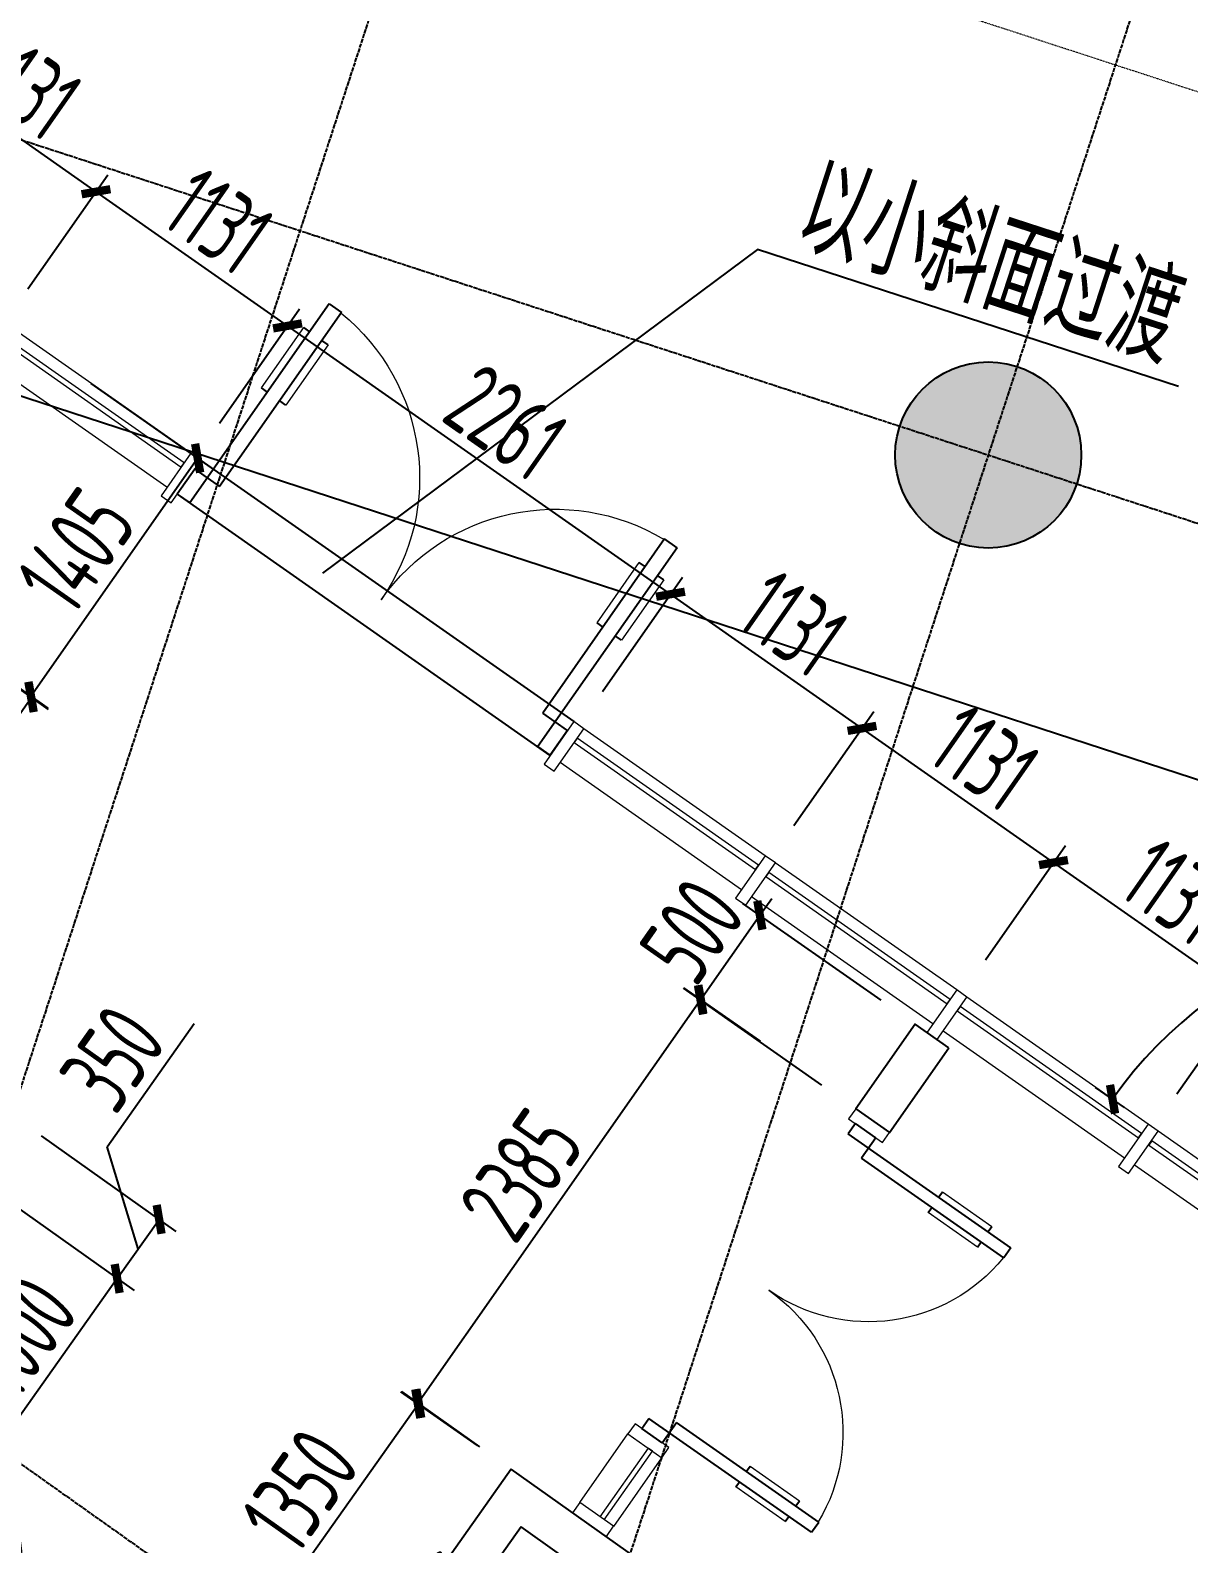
# Model space of a CAD drawing. Header units: millimetres. Extents: x 11639278 to 23698211, y -13072636 to -5537337.
# Drawn here: x 11863174 to 11868775, y -6329234 to -6321917 of the extents above; entities that cross this region are included whole.
import ezdxf
from ezdxf.enums import TextEntityAlignment as Align

# ---------------------------------------------------------------- set-up
doc = ezdxf.new("R2010")
doc.units = ezdxf.units.MM
doc.header["$LTSCALE"] = 10
for name, pattern in [('A2-RG-AXIS$0$CENTER', [2, 1.25, -0.25, 0.25, -0.25]), ('A2-RG-AXIS$0$DOTE', [2.42, 2, -0.2, 0.02, -0.2]), ('A2-RI-F1$0$Overhead 1_16_', [2.579687, 1.5875, -0.992188])]:
    doc.linetypes.add(name, pattern=pattern)
for name, color, linetype in [('A2-RB-F1$0$$34$A-DIMS-100', 1, 'Continuous'), ('A2-RB-F1$0$A-DIMS-100', 1, 'Continuous'), ('A2-RG-AXIS$0$A-GRID', 1, 'A2-RG-AXIS$0$CENTER'), ('A2-RI-F1$0$A-COLS-PLAN-C', 7, 'Continuous'), ('A2-RI-F1$0$A-DOOR', 32, 'Continuous'), ('A2-RI-F1$0$A-GLAZ', 140, 'Continuous'), ('A2-RI-F1$0$A-ROOF-EDGE', 2, 'Continuous'), ('A2-RI-F1$0$A-SYMB', 4, 'Continuous'), ('A2-RI-F1$0$A-SYMB-AREA', 4, 'Continuous'), ('A2-RI-F1$0$A-SYMB-NAME', 4, 'Continuous'), ('A2-RI-F1$0$A-WALL', 7, 'Continuous'), ('A2-RI-F1$0$WINDOW_TEXT', 7, 'Continuous'), ('A2-RS-F1$0$A-HATH-GRAY', 8, 'Continuous'), ('A2-RS-F1$0$A-WALL-CONC', 6, 'Continuous')]:
    doc.layers.add(name, color=color, linetype=linetype)
doc.layers.add('A2-RI-F1$0$A-FLOR-OVHD', color=8, linetype='A2-RI-F1$0$Overhead 1_16_', lineweight=5)
doc.layers.add('A2-RI-F1$0$A-GLAZ-CWMG', color=3, linetype='Continuous', lineweight=5)
doc.styles.add('A2-RB-F1$0$$0$XD2008', font='hzs.shx', dxfattribs={"width": 0.7, "bigfont": 'hztxt.shx'})
doc.styles.add('A2-RB-F1$0$XD2008', font='hzs.shx', dxfattribs={"width": 0.7, "bigfont": 'hztxt.shx'})
doc.styles.add('A2-RI-F1$0$ECADI', font='hzs.shx', dxfattribs={"width": 0.7, "bigfont": 'hztxt.shx'})
doc.styles.add('A2-RI-F1$0$SIMPLEX', font='simplex.shx', dxfattribs={"width": 0.7})
doc.dimstyles.new('A2-RB-F1$0$$0$XD100$0', dxfattribs={"dimscale": 100, "dimtxt": 3.5, "dimasz": 1, "dimexe": 1, "dimexo": 2, "dimgap": 0.5, "dimtad": 1, "dimdec": 0, "dimdsep": 46, "dimtxsty": 'A2-RB-F1$0$$0$XD2008', "dimblk1": 'A2-RB-F1$0$$20$_ArchTick', "dimblk2": 'A2-RB-F1$0$$20$_ArchTick', "dimsah": 1, "dimcen": 2.5, "dimclrt": 4, "dimaunit": 1, "dimadec": 0, "dimazin": 0, "dimtfac": 1, "dimtdec": 0, "dimtix": 1, "dimtmove": 2, "dimatfit": 3, "dimfxl": 0, "dimtolj": 1, "dimtzin": 0, "dimarcsym": 0})
doc.dimstyles.new('A2-RB-F1$0$XD100$0', dxfattribs={"dimscale": 100, "dimtxt": 3.5, "dimasz": 1, "dimexe": 1, "dimexo": 2, "dimgap": 0.5, "dimtad": 1, "dimdec": 0, "dimdsep": 46, "dimtxsty": 'A2-RB-F1$0$XD2008', "dimblk1": 'A2-RB-F1$0$_ArchTick', "dimblk2": 'A2-RB-F1$0$_ArchTick', "dimsah": 1, "dimcen": 2.5, "dimclrt": 4, "dimaunit": 1, "dimadec": 0, "dimazin": 0, "dimtfac": 1, "dimtdec": 0, "dimtix": 1, "dimtmove": 1, "dimatfit": 3, "dimfxl": 0, "dimtolj": 1, "dimtzin": 0, "dimarcsym": 0})

# ---------------------------------------------------------------- blocks, each defined once
blk = doc.blocks.new('A2-RS-F1')
at = {"layer": 'A2-RS-F1$0$A-HATH-GRAY', "ltscale": 3}
h = blk.add_hatch(color=256, dxfattribs=at)
h.paths.add_polyline_path([(11844906.6, -6323395.9), (11843860.7, -6323055), (11843581.8, -6323910.6), (11844627.7, -6324251.5)], flags=17)
h.paths.add_polyline_path([(11860882.6, -6343275.4), (11862023.5, -6343647.3), (11861713.6, -6344598), (11860572.7, -6344226.1)])
h.paths.add_polyline_path([(11865221.2, -6329964.4), (11866362.1, -6330336.3), (11866052.2, -6331287.1), (11864911.3, -6330915.2)])
h.paths.add_polyline_path([(11863051.9, -6336620), (11864192.8, -6336991.9), (11863882.9, -6337942.6), (11862742, -6337570.7)])
edge = h.paths.add_edge_path()
edge.add_arc((11859128.8, -6350592.2), 550, 0, 360)
edge = h.paths.add_edge_path()
edge.add_arc((11856959.4, -6357247.7), 450, 0, 360)
edge = h.paths.add_edge_path()
edge.add_arc((11853166.7, -6357589.2), 450, 0, 360)
edge = h.paths.add_edge_path()
edge.add_arc((11867805.9, -6323970.6), 450, 0, 360)
h.paths.add_polyline_path([(11846030, -6316399.5), (11847075.8, -6316740.4), (11846796.9, -6317596.1), (11845751.1, -6317255.2)])
h.paths.add_polyline_path([(11843860.7, -6323054.9), (11844906.6, -6323395.8), (11844627.7, -6324251.5), (11843581.8, -6323910.6)])
h.paths.add_polyline_path([(11855493.2, -6327056.8), (11855968.6, -6327211.7), (11855813.7, -6327687.1), (11855338.3, -6327532.2)])
h.paths.add_polyline_path([(11855338.2, -6327532.2), (11855813.6, -6327687.2), (11855968.6, -6327211.8), (11855493.2, -6327056.8)])
h.paths.add_polyline_path([(11848985.4, -6347023), (11849460.8, -6347177.9), (11849305.8, -6347653.3), (11848830.5, -6347498.4)])
h.paths.add_polyline_path([(11848830.4, -6347498.4), (11849305.8, -6347653.4), (11849460.7, -6347178), (11848985.4, -6347023)])
h.paths.add_polyline_path([(11841691.5, -6329710.3), (11842737.3, -6330051.2), (11842458.4, -6330906.9), (11841412.5, -6330566)])
edge = h.paths.add_edge_path()
edge.add_arc((11835567, -6350274.8), 550, 0, 360)
h.paths.add_polyline_path([(11837074, -6343876.8), (11838119.8, -6344217.7), (11838398.7, -6343362), (11837352.9, -6343021.1)])
h.paths.add_polyline_path([(11839243.3, -6337221.4), (11840289.1, -6337562.3), (11840568, -6336706.6), (11839522.2, -6336365.7)])
h.paths.add_polyline_path([(11843581.8, -6323910.7), (11844627.7, -6324251.6), (11844906.6, -6323395.9), (11843860.7, -6323055)])
edge = h.paths.add_edge_path()
edge.add_arc((11839855.8, -6353250.4), 450, 0, 360)
edge = h.paths.add_edge_path()
edge.add_arc((11857822.8, -6320716.7), 450, 0, 360)
edge = h.paths.add_edge_path()
edge.add_arc((11856666.2, -6324264.9), 500, 0, 360)
h.paths.add_polyline_path([(11855338.3, -6327532.3), (11855813.7, -6327687.2), (11855968.6, -6327211.8), (11855493.2, -6327056.9)])
h.paths.add_polyline_path([(11848830.3, -6347498.4), (11849305.7, -6347653.3), (11849460.6, -6347177.9), (11848985.2, -6347023)])
edge = h.paths.add_edge_path()
edge.add_arc((11848133.1, -6350444.1), 500, 0, 360)
edge = h.paths.add_edge_path()
edge.add_arc((11846511.2, -6355419.9), 450, 0, 360)
edge = h.paths.add_edge_path()
edge.add_arc((11865992.2, -6360191.7), 450, 0, 360)
edge = h.paths.add_edge_path()
edge.add_arc((11868161.4, -6353536.3), 450, 0, 360)
edge = h.paths.add_edge_path()
edge.add_arc((11870330.7, -6346880.9), 450, 0, 360)
edge = h.paths.add_edge_path()
edge.add_arc((11872500, -6340225.5), 450, 0, 360)
edge = h.paths.add_edge_path()
edge.add_arc((11874669.3, -6333570.1), 450, 0, 360)
edge = h.paths.add_edge_path()
edge.add_arc((11876838.5, -6326914.7), 450, 0, 360)
at = {"layer": 'A2-RS-F1$0$A-WALL-CONC'}
blk.add_circle((11867805.9, -6323970.6), 450, dxfattribs=at)
blk = doc.blocks.new('A2-RI-F1$0$$DorLib2D$00000011')
for p, q in [((-0.4667, 0.4709), (-0.4667, -0.0625)), ((-0.4667, 0.4709), (-0.4333, 0.4709)), ((-0.4333, 0.4709), (-0.4333, 0.0042)), ((0.4333, 0.4709), (0.4333, 0.0042)), ((0.4667, 0.4709), (0.4333, 0.4709)), ((0.4667, 0.4709), (0.4667, -0.0625)), ((-0.4833, 0.3962), (-0.4667, 0.3962)), ((-0.4167, 0.3962), (-0.4333, 0.3962)), ((0.4167, 0.3962), (0.4333, 0.3962)), ((0.4833, 0.3962), (0.4667, 0.3962)), ((-0.4833, 0.2346), (-0.4667, 0.2346)), ((-0.4167, 0.2346), (-0.4333, 0.2346)), ((0.4167, 0.2346), (0.4333, 0.2346)), ((0.4833, 0.2346), (0.4667, 0.2346)), ((-0.5, 0.0042), (-0.4333, 0.0042)), ((-0.5, 0.0042), (-0.5, -0.0625)), ((0.5, 0.0042), (0.4333, 0.0042)), ((0.5, 0.0042), (0.5, -0.0625)), ((-0.5, -0.0625), (-0.4667, -0.0625)), ((0.5, -0.0625), (0.4667, -0.0625))]:
    blk.add_line(p, q)
at = {"lineweight": 13}
for p, q in [((-0.4833, 0.3962), (-0.4833, 0.2346)), ((-0.4167, 0.3962), (-0.4167, 0.2346)), ((0.4167, 0.3962), (0.4167, 0.2346)), ((0.4833, 0.3962), (0.4833, 0.2346))]:
    blk.add_line(p, q, dxfattribs=at)
for centre, start, end in [((-0.4667, 0.0042), 0, 85.904), ((0.4667, 0.0042), 94.096, 180)]:
    blk.add_arc(centre, 0.4667, start, end, dxfattribs=at)
blk = doc.blocks.new('A2-RI-F1$0$door-doublewing')
at = {"layer": 'A2-RI-F1$0$A-DOOR', "color": 4, "xscale": -0.9999999999999998, "rotation": 180}
blk.add_blockref('A2-RI-F1$0$$DorLib2D$00000011', (0, -0.0291), dxfattribs=at)
at = {"layer": 'A2-RI-F1$0$WINDOW_TEXT', "style": 'A2-RI-F1$0$SIMPLEX', "flags": 9}
blk.add_attdef('A', text='', height=1, dxfattribs=at).set_placement((0, 1.5), align=Align.MIDDLE)
blk = doc.blocks.new('A2-RI-F1$0$System Panel - Glazed-5346925-Documents - Level 1')
at = {"layer": 'A2-RI-F1$0$A-GLAZ', "lineweight": 13}
for p, q in [((535.3, 44.5), (-535.3, 44.5)), ((-535.3, 44.5), (-535.3, 19)), ((-535.3, 19), (535.3, 19)), ((535.3, 19), (535.3, 44.5))]:
    blk.add_line(p, q, dxfattribs=at)
blk = doc.blocks.new('A2-RI-F1$0$Rectangular Mullion - 60mm x 200mm-V4-Documents - Level 1')
at = {"layer": 'A2-RI-F1$0$A-GLAZ-CWMG'}
for p, q in [((80374.2, -10088), (79350.2, -9775.6)), ((80315.8, -10279.3), (79291.9, -9966.9))]:
    blk.add_line(p, q, dxfattribs=at)
blk = doc.blocks.new('A2-RI-F1$0$System Panel - Glazed-4981706-Documents - Level 1')
at = {"layer": 'A2-RI-F1$0$A-GLAZ', "lineweight": 13}
for p, q in [((535.3, 44.4), (-535.3, 44.4)), ((-535.3, 44.4), (-535.3, 19)), ((-535.3, 19), (535.3, 19)), ((535.3, 19), (535.3, 44.4))]:
    blk.add_line(p, q, dxfattribs=at)
blk = doc.blocks.new('A2-RI-F1$0$System Panel - Glazed-4049409-Documents - Level 1')
at = {"layer": 'A2-RI-F1$0$A-GLAZ', "lineweight": 13}
for p, q in [((535.3, 44.5), (-535.3, 44.5)), ((-535.3, 44.5), (-535.3, 19)), ((-535.3, 19), (535.3, 19)), ((535.3, 19), (535.3, 44.5))]:
    blk.add_line(p, q, dxfattribs=at)
blk = doc.blocks.new('A2-RI-F1$0$System Panel - Glazed-5346920-Documents - Level 1')
at = {"layer": 'A2-RI-F1$0$A-GLAZ', "lineweight": 13}
for p, q in [((535.3, 44.4), (-535.3, 44.4)), ((-535.3, 44.4), (-535.3, 19)), ((-535.3, 19), (535.3, 19)), ((535.3, 19), (535.3, 44.4))]:
    blk.add_line(p, q, dxfattribs=at)
blk = doc.blocks.new('A2-RI-F1$0$Rectangular Mullion - 60mm x 200mm-3798364-Documents - Level 1')
at = {"layer": 'A2-RI-F1$0$A-GLAZ-CWMG', "lineweight": 20}
for p, q in [((-30, 150), (30, 150)), ((-30, -100), (-30, 150)), ((30, 150), (30, -100)), ((30, -100), (-30, -100))]:
    blk.add_line(p, q, dxfattribs=at)
blk = doc.blocks.new('A2-RI-F1$0$Rectangular Mullion - 60mm x 200mm-3798362-Documents - Level 1')
at = {"layer": 'A2-RI-F1$0$A-GLAZ-CWMG', "lineweight": 20}
for p, q in [((-30, 150), (30, 150)), ((-30, -100), (-30, 150)), ((30, 150), (30, -100)), ((30, -100), (-30, -100))]:
    blk.add_line(p, q, dxfattribs=at)
blk = doc.blocks.new('A2-RI-F1$0$Rectangular Mullion - 60mm x 200mm-3798363-Documents - Level 1')
at = {"layer": 'A2-RI-F1$0$A-GLAZ-CWMG', "lineweight": 20}
for p, q in [((-30, 150), (30, 150)), ((-30, -100), (-30, 150)), ((30, 150), (30, -100)), ((30, -100), (-30, -100))]:
    blk.add_line(p, q, dxfattribs=at)
blk = doc.blocks.new('A2-RI-F1$0$Rectangular Mullion - 60mm x 200mm-3798361-Documents - Level 1')
at = {"layer": 'A2-RI-F1$0$A-GLAZ-CWMG', "lineweight": 20}
for p, q in [((-30, 150), (30, 150)), ((-30, -100), (-30, 150)), ((30, 150), (30, -100)), ((30, -100), (-30, -100))]:
    blk.add_line(p, q, dxfattribs=at)
blk = doc.blocks.new('A2-RI-F1$0$Rectangular Mullion - 60mm x 200mm-5220755-Documents - Level 1')
at = {"layer": 'A2-RI-F1$0$A-GLAZ-CWMG', "lineweight": 20}
for p, q in [((-30, 100), (30, 100)), ((-30, -100), (-30, 100)), ((30, 100), (30, -100)), ((30, -100), (-30, -100))]:
    blk.add_line(p, q, dxfattribs=at)
blk = doc.blocks.new('A2-RI-F1$0$Rectangular Mullion - 60mm x 200mm-5239429-Documents - Level 1')
at = {"layer": 'A2-RI-F1$0$A-GLAZ-CWMG', "lineweight": 20}
for p, q in [((-60, 100), (0, 100)), ((-60, -100), (-60, 100)), ((0, 100), (0, -100)), ((0, -100), (-60, -100))]:
    blk.add_line(p, q, dxfattribs=at)
blk = doc.blocks.new('A2-RI-F1$0$5erhfh')
at = {"layer": 'A2-RI-F1$0$A-SYMB-AREA', "style": 'A2-RI-F1$0$ECADI', "width": 0.7}
blk.add_attdef('340M2', text='', height=2.5, dxfattribs=at).set_placement((0, 1.25), align=Align.MIDDLE_LEFT)
at = {"layer": 'A2-RI-F1$0$A-SYMB-NAME', "style": 'A2-RI-F1$0$ECADI', "width": 0.7}
blk.add_attdef('CHINESENAME', (-12.292, 3.087), '', height=4.5, dxfattribs=at)
blk = doc.blocks.new('A2-RI-F1')
at = {"layer": 'A2-RI-F1$0$A-COLS-PLAN-C'}
blk.add_lwpolyline([(11867616.2, -6326836.6), (11867452.4, -6326721.8), (11867165.5, -6327131.3), (11867329.3, -6327246.1)], close=True, dxfattribs=at)
at = {"layer": 'A2-RI-F1$0$A-FLOR-OVHD', "ltscale": 0.3}
blk.add_lwpolyline([(11832501.7, -6353064.2), (11845078.7, -6314477.5), (11879355.1, -6325647.5), (11871959.5, -6348337.9), (11872377.5, -6348345.6), (11867157.7, -6364360), (11832494.4, -6353061.8)], dxfattribs=at)
at = {"layer": 'A2-RI-F1$0$A-GLAZ', "lineweight": 13}
for p, q in [((11866161.3, -6328772.1), (11865928.7, -6329104.1)), ((11865949.5, -6329118.7), (11866182.1, -6328786.7)), ((11866182.1, -6328786.7), (11866161.3, -6328772.1))]:
    blk.add_line(p, q, dxfattribs=at)
at = {"layer": 'A2-RI-F1$0$A-GLAZ-CWMG'}
for p, q in [((11863949.8, -6323962.5), (11863073, -6323348.2)), ((11863835, -6324126.3), (11862958.3, -6323512)), ((11867653.3, -6326557.2), (11866776.5, -6325943)), ((11867538.5, -6326721), (11866661.8, -6326106.8)), ((11868579.2, -6327205.9), (11867702.4, -6326591.7)), ((11868464.4, -6327369.7), (11867587.7, -6326755.5)), ((11865831.2, -6329035.8), (11866063.8, -6328703.8)), ((11865994.9, -6329150.6), (11866227.6, -6328818.6))]:
    blk.add_line(p, q, dxfattribs=at)
at = {"layer": 'A2-RI-F1$0$A-ROOF-EDGE'}
for p, q in [((11863998.9, -6323996.9), (11865801.5, -6325259.9)), ((11863884.1, -6324160.7), (11865686.8, -6325423.7))]:
    blk.add_line(p, q, dxfattribs=at)
at = {"layer": 'A2-RI-F1$0$A-SYMB'}
blk.add_lwpolyline([(11868726.2, -6323638.7), (11866690.8, -6322977.3), (11864586.5, -6324542.5)], dxfattribs=at)
at = {"layer": 'A2-RI-F1$0$A-WALL'}
for p, q in [((11865499.9, -6328873.8), (11864227.4, -6330668.4)), ((11866758.3, -6329766.1), (11865499.9, -6328873.8)), ((11865547.4, -6329152.6), (11863778.9, -6331646.6)), ((11866522.5, -6329844.1), (11865547.4, -6329152.6))]:
    blk.add_line(p, q, dxfattribs=at)
at = {"layer": 'Defpoints', "color": 3, "linetype": 'Continuous'}
blk.add_line((11886956.1, -6331453.7), (11833703.4, -6314096.4), dxfattribs=at)
blk.add_blockref('A2-RS-F1', (0, 0))
ref = blk.add_blockref('A2-RI-F1$0$5erhfh', (11867922.9, -6323633.1), dxfattribs=dict(xscale=100, yscale=100, zscale=100, rotation=342))
ref.add_attrib('CHINESENAME', '以小斜面过渡', (11866849.3, -6322959.7), dxfattribs={"layer": 'A2-RI-F1$0$A-SYMB-NAME', "height": 450, "rotation": 342, "style": 'A2-RI-F1$0$ECADI', "width": 0.7})
at = {"layer": 'A2-RI-F1$0$A-DOOR'}
for p, xscale, yscale, zscale, rotation in [((11864828.5, -6324730.8), 2201.019902045955, 2201.019902045955, 2201.019902045955, 144.984351786993), ((11866696.5, -6327974.9), 1799.999999999836, 1799.999999999836, 1799.999999999836, 54.98435183480571), ((11862948.7, -6329878), 1799.999999999257, 1799.999999999257, 1799.999999999257, 144.984801077005)]:
    blk.add_blockref('A2-RI-F1$0$door-doublewing', p, dxfattribs=dict(at, xscale=xscale, yscale=yscale, zscale=zscale, rotation=rotation))
at = {"layer": 'A2-RI-F1$0$A-GLAZ', "rotation": 324.984351749833}
for name, p in [('A2-RI-F1$0$System Panel - Glazed-4049409-Documents - Level 1', (11863454, -6323737.3)), ('A2-RI-F1$0$System Panel - Glazed-5346925-Documents - Level 1', (11866231.7, -6325683.3)), ('A2-RI-F1$0$System Panel - Glazed-4049409-Documents - Level 1', (11867157.5, -6326332)), ('A2-RI-F1$0$System Panel - Glazed-5346920-Documents - Level 1', (11868083.4, -6326980.7)), ('A2-RI-F1$0$System Panel - Glazed-4981706-Documents - Level 1', (11869009.3, -6327629.4))]:
    blk.add_blockref(name, p, dxfattribs=at)
at = {"layer": 'A2-RI-F1$0$A-GLAZ-CWMG', "extrusion": (0, 0, -1)}
for name, p, rotation in [('A2-RI-F1$0$Rectangular Mullion - 60mm x 200mm-3798364-Documents - Level 1', (-11863916.9, -6324061.6), 215.015648250167), ('A2-RI-F1$0$Rectangular Mullion - 60mm x 200mm-3798361-Documents - Level 1', (-11865768.7, -6325359), 215.015648250167), ('A2-RI-F1$0$Rectangular Mullion - 60mm x 200mm-3798363-Documents - Level 1', (-11866694.6, -6326007.7), 215.015648250167), ('A2-RI-F1$0$Rectangular Mullion - 60mm x 200mm-3798364-Documents - Level 1', (-11867620.5, -6326656.3), 215.015648250167), ('A2-RI-F1$0$Rectangular Mullion - 60mm x 200mm-5220755-Documents - Level 1', (-11867230.2, -6327213.3), 305.0156482061406), ('A2-RI-F1$0$Rectangular Mullion - 60mm x 200mm-3798362-Documents - Level 1', (-11868546.4, -6327305), 215.015648250167), ('A2-RI-F1$0$Rectangular Mullion - 60mm x 200mm-5220755-Documents - Level 1', (-11866162.9, -6328736.6), 305.0156482061406), ('A2-RI-F1$0$Rectangular Mullion - 60mm x 200mm-5239429-Documents - Level 1', (-11865878.2, -6329142.1), 305.0156482061406)]:
    blk.add_blockref(name, p, dxfattribs=dict(at, rotation=rotation))
at = {"layer": 'A2-RI-F1$0$A-GLAZ-CWMG', "rotation": 341.9467479425516}
for p in [(11793436.4, -6291409.2), (11796214, -6293355.3)]:
    blk.add_blockref('A2-RI-F1$0$Rectangular Mullion - 60mm x 200mm-V4-Documents - Level 1', p, dxfattribs=at)
blk = doc.blocks.new('A2-RG-AXIS')
at = {"layer": 'A2-RG-AXIS$0$A-GRID', "linetype": 'A2-RG-AXIS$0$DOTE'}
for p, q in [((11843136.5, -6315929.7), (11881097.2, -6328302.7)), ((11876238.4, -6338141.9), (11846413.5, -6316997.8)), ((11866017.6, -6318162.5), (11852857, -6358539.7)), ((11869345.5, -6319247.1), (11856184.8, -6359624.4))]:
    blk.add_line(p, q, dxfattribs=at)
blk = doc.blocks.new('A2-RB-F1$0$_ArchTick')
at = {"color": 0, "linetype": 'ByBlock', "const_width": 0.4}
blk.add_lwpolyline([(-0.5, -0.5), (0.5, 0.5)], dxfattribs=at)
blk = doc.blocks.new('*D1584')
at = {"layer": 'A2-RB-F1$0$A-DIMS-100', "color": 0, "lineweight": -2, "transparency": 16777216}
for p, q in [((11865347.4, -6328765.6), (11864971, -6328498.8)), ((11865052.6, -6328556.6), (11864271.6, -6329658.1)), ((11864566.3, -6329867.1), (11864190, -6329600.2))]:
    blk.add_line(p, q, dxfattribs=at)
at = {"layer": 'Defpoints', "color": 0, "transparency": 16777216}
for p in [(11865510.5, -6328881.3), (11864271.6, -6329658.1), (11864729.5, -6329982.8)]:
    blk.add_point(p, dxfattribs=at)
at = {"layer": 'A2-RB-F1$0$A-DIMS-100', "color": 0, "lineweight": -2, "transparency": 16777216, "xscale": 100, "yscale": 100, "zscale": 100}
for p, rotation in [((11865052.6, -6328556.6), 54.65917628225524), ((11864271.6, -6329658.1), 234.6591762822553)]:
    blk.add_blockref('A2-RB-F1$0$_ArchTick', p, dxfattribs=dict(at, rotation=rotation))
at = {"layer": 'A2-RB-F1$0$A-DIMS-100', "color": 4, "transparency": 16777216, "insert": (11864478.5, -6328977.2), "char_height": 350, "attachment_point": 5, "rotation": 54.65918, "style": 'A2-RB-F1$0$XD2008'}
blk.add_mtext('\\A1;1350', dxfattribs=at)
blk = doc.blocks.new('*D1313')
at = {"layer": 'A2-RB-F1$0$A-DIMS-100', "color": 0, "lineweight": -2, "transparency": 16777216}
for p, q in [((11863466.9, -6323624.2), (11864065.3, -6324043.4)), ((11863177.1, -6325136.9), (11863983.4, -6323986)), ((11862660.6, -6324775), (11863259, -6325194.2))]:
    blk.add_line(p, q, dxfattribs=at)
at = {"layer": 'Defpoints', "color": 0, "transparency": 16777216}
for p in [(11863303.1, -6323509.4), (11863983.4, -6323986), (11862496.8, -6324660.2)]:
    blk.add_point(p, dxfattribs=at)
at = {"layer": 'A2-RB-F1$0$A-DIMS-100', "color": 0, "lineweight": -2, "transparency": 16777216, "xscale": 100, "yscale": 100, "zscale": 100}
for p, rotation in [((11863983.4, -6323986), 54.98435180317582), ((11863177.1, -6325136.9), 234.9843518031758)]:
    blk.add_blockref('A2-RB-F1$0$_ArchTick', p, dxfattribs=dict(at, rotation=rotation))
at = {"layer": 'A2-RB-F1$0$A-DIMS-100', "color": 4, "transparency": 16777216, "insert": (11863396, -6324432.3), "char_height": 350, "attachment_point": 5, "rotation": 54.98435, "style": 'A2-RB-F1$0$XD2008'}
blk.add_mtext('\\A1;1405', dxfattribs=at)
blk = doc.blocks.new('*D1157')
at = {"layer": 'A2-RB-F1$0$A-DIMS-100', "color": 0, "lineweight": -2, "transparency": 16777216}
for p, q in [((11862237.2, -6322518.6), (11862623.5, -6321967.1)), ((11863492, -6322697.7), (11862566.1, -6322049)), ((11863163, -6323167.3), (11863549.4, -6322615.8))]:
    blk.add_line(p, q, dxfattribs=at)
at = {"layer": 'Defpoints', "color": 0, "transparency": 16777216}
for p in [(11862566.1, -6322049), (11862122.4, -6322682.4), (11863048.3, -6323331.1)]:
    blk.add_point(p, dxfattribs=at)
at = {"layer": 'A2-RB-F1$0$A-DIMS-100', "color": 0, "lineweight": -2, "transparency": 16777216, "xscale": 100, "yscale": 100, "zscale": 100}
for p, rotation in [((11862566.1, -6322049), 144.9846443538181), ((11863492, -6322697.7), 324.9846443538181)]:
    blk.add_blockref('A2-RB-F1$0$_ArchTick', p, dxfattribs=dict(at, rotation=rotation))
at = {"layer": 'A2-RB-F1$0$A-DIMS-100', "color": 4, "transparency": 16777216, "insert": (11863158.2, -6322189.1), "char_height": 350, "attachment_point": 5, "rotation": 324.98464, "style": 'A2-RB-F1$0$XD2008'}
blk.add_mtext('\\A1;1131', dxfattribs=at)
blk = doc.blocks.new('*D1162')
at = {"layer": 'A2-RB-F1$0$A-DIMS-100', "color": 0, "lineweight": -2, "transparency": 16777216}
for p, q in [((11866866.6, -6325762), (11867253, -6325210.5)), ((11868121.5, -6325941.1), (11867195.6, -6325292.4)), ((11867792.5, -6326410.7), (11868178.8, -6325859.2))]:
    blk.add_line(p, q, dxfattribs=at)
at = {"layer": 'Defpoints', "color": 0, "transparency": 16777216}
for p in [(11867195.6, -6325292.4), (11866751.8, -6325925.8), (11867677.7, -6326574.5)]:
    blk.add_point(p, dxfattribs=at)
at = {"layer": 'A2-RB-F1$0$A-DIMS-100', "color": 0, "lineweight": -2, "transparency": 16777216, "xscale": 100, "yscale": 100, "zscale": 100}
for p, rotation in [((11867195.6, -6325292.4), 144.9846443538181), ((11868121.5, -6325941.1), 324.9846443538181)]:
    blk.add_blockref('A2-RB-F1$0$_ArchTick', p, dxfattribs=dict(at, rotation=rotation))
at = {"layer": 'A2-RB-F1$0$A-DIMS-100', "color": 4, "transparency": 16777216, "insert": (11867787.6, -6325432.5), "char_height": 350, "attachment_point": 5, "rotation": 324.98464, "style": 'A2-RB-F1$0$XD2008'}
blk.add_mtext('\\A1;1131', dxfattribs=at)
blk = doc.blocks.new('*D1163')
at = {"layer": 'A2-RB-F1$0$A-DIMS-100', "color": 0, "lineweight": -2, "transparency": 16777216}
for p, q in [((11865940.7, -6325113.3), (11866327.1, -6324561.8)), ((11867195.6, -6325292.4), (11866269.7, -6324643.7)), ((11866866.6, -6325762), (11867253, -6325210.5))]:
    blk.add_line(p, q, dxfattribs=at)
at = {"layer": 'Defpoints', "color": 0, "transparency": 16777216}
for p in [(11866269.7, -6324643.7), (11865825.9, -6325277.1), (11866751.8, -6325925.8)]:
    blk.add_point(p, dxfattribs=at)
at = {"layer": 'A2-RB-F1$0$A-DIMS-100', "color": 0, "lineweight": -2, "transparency": 16777216, "xscale": 100, "yscale": 100, "zscale": 100}
for p, rotation in [((11866269.7, -6324643.7), 144.9846443539264), ((11867195.6, -6325292.4), 324.9846443539264)]:
    blk.add_blockref('A2-RB-F1$0$_ArchTick', p, dxfattribs=dict(at, rotation=rotation))
at = {"layer": 'A2-RB-F1$0$A-DIMS-100', "color": 4, "transparency": 16777216, "insert": (11866861.7, -6324783.8), "char_height": 350, "attachment_point": 5, "rotation": 324.98464, "style": 'A2-RB-F1$0$XD2008'}
blk.add_mtext('\\A1;1131', dxfattribs=at)
blk = doc.blocks.new('*D1164')
at = {"layer": 'A2-RB-F1$0$A-DIMS-100', "color": 0, "lineweight": -2, "transparency": 16777216}
for p, q in [((11864088.9, -6323815.9), (11864475.3, -6323264.5)), ((11866269.7, -6324643.7), (11864417.9, -6323346.4)), ((11865940.7, -6325113.3), (11866327.1, -6324561.8))]:
    blk.add_line(p, q, dxfattribs=at)
at = {"layer": 'Defpoints', "color": 0, "transparency": 16777216}
for p in [(11864417.9, -6323346.4), (11863974.2, -6323979.7), (11865825.9, -6325277.1)]:
    blk.add_point(p, dxfattribs=at)
at = {"layer": 'A2-RB-F1$0$A-DIMS-100', "color": 0, "lineweight": -2, "transparency": 16777216, "xscale": 100, "yscale": 100, "zscale": 100}
for p, rotation in [((11864417.9, -6323346.4), 144.9844980782349), ((11866269.7, -6324643.7), 324.9844980782349)]:
    blk.add_blockref('A2-RB-F1$0$_ArchTick', p, dxfattribs=dict(at, rotation=rotation))
at = {"layer": 'A2-RB-F1$0$A-DIMS-100', "color": 4, "transparency": 16777216, "insert": (11865472.9, -6323810.8), "char_height": 350, "attachment_point": 5, "rotation": 324.9845, "style": 'A2-RB-F1$0$XD2008'}
blk.add_mtext('\\A1;2261', dxfattribs=at)
blk = doc.blocks.new('*D1165')
at = {"layer": 'A2-RB-F1$0$A-DIMS-100', "color": 0, "lineweight": -2, "transparency": 16777216}
for p, q in [((11863163, -6323167.3), (11863549.4, -6322615.8)), ((11864417.9, -6323346.4), (11863492, -6322697.7)), ((11864088.9, -6323815.9), (11864475.3, -6323264.5))]:
    blk.add_line(p, q, dxfattribs=at)
at = {"layer": 'Defpoints', "color": 0, "transparency": 16777216}
for p in [(11863492, -6322697.7), (11863048.3, -6323331.1), (11863974.2, -6323979.7)]:
    blk.add_point(p, dxfattribs=at)
at = {"layer": 'A2-RB-F1$0$A-DIMS-100', "color": 0, "lineweight": -2, "transparency": 16777216, "xscale": 100, "yscale": 100, "zscale": 100}
for p, rotation in [((11863492, -6322697.7), 144.9846443538181), ((11864417.9, -6323346.4), 324.9846443538181)]:
    blk.add_blockref('A2-RB-F1$0$_ArchTick', p, dxfattribs=dict(at, rotation=rotation))
at = {"layer": 'A2-RB-F1$0$A-DIMS-100', "color": 4, "transparency": 16777216, "insert": (11864084.1, -6322837.7), "char_height": 350, "attachment_point": 5, "rotation": 324.98464, "style": 'A2-RB-F1$0$XD2008'}
blk.add_mtext('\\A1;1131', dxfattribs=at)
blk = doc.blocks.new('*D1167')
at = {"layer": 'A2-RB-F1$0$A-DIMS-100', "color": 0, "lineweight": -2, "transparency": 16777216}
for p, q in [((11868718.4, -6327059.3), (11869104.7, -6326507.9)), ((11869973.2, -6327238.5), (11869047.3, -6326589.8)), ((11869644.2, -6327708), (11870030.6, -6327156.6))]:
    blk.add_line(p, q, dxfattribs=at)
at = {"layer": 'Defpoints', "color": 0, "transparency": 16777216}
for p in [(11869047.3, -6326589.8), (11868603.6, -6327223.1), (11869529.5, -6327871.8)]:
    blk.add_point(p, dxfattribs=at)
at = {"layer": 'A2-RB-F1$0$A-DIMS-100', "color": 0, "lineweight": -2, "transparency": 16777216, "xscale": 100, "yscale": 100, "zscale": 100}
for p, rotation in [((11869047.3, -6326589.8), 144.9846443538181), ((11869973.2, -6327238.5), 324.9846443538181)]:
    blk.add_blockref('A2-RB-F1$0$_ArchTick', p, dxfattribs=dict(at, rotation=rotation))
at = {"layer": 'A2-RB-F1$0$A-DIMS-100', "color": 4, "transparency": 16777216, "insert": (11869639.4, -6326729.8), "char_height": 350, "attachment_point": 5, "rotation": 324.98464, "style": 'A2-RB-F1$0$XD2008'}
blk.add_mtext('\\A1;1131', dxfattribs=at)
blk = doc.blocks.new('*D1168')
at = {"layer": 'A2-RB-F1$0$A-DIMS-100', "color": 0, "lineweight": -2, "transparency": 16777216}
for p, q in [((11867792.5, -6326410.7), (11868178.8, -6325859.2)), ((11869047.3, -6326589.8), (11868121.5, -6325941.1)), ((11868718.4, -6327059.3), (11869104.7, -6326507.9))]:
    blk.add_line(p, q, dxfattribs=at)
at = {"layer": 'Defpoints', "color": 0, "transparency": 16777216}
for p in [(11868121.5, -6325941.1), (11867677.7, -6326574.5), (11868603.6, -6327223.1)]:
    blk.add_point(p, dxfattribs=at)
at = {"layer": 'A2-RB-F1$0$A-DIMS-100', "color": 0, "lineweight": -2, "transparency": 16777216, "xscale": 100, "yscale": 100, "zscale": 100}
for p, rotation in [((11868121.5, -6325941.1), 144.9846443539264), ((11869047.3, -6326589.8), 324.9846443539264)]:
    blk.add_blockref('A2-RB-F1$0$_ArchTick', p, dxfattribs=dict(at, rotation=rotation))
at = {"layer": 'A2-RB-F1$0$A-DIMS-100', "color": 4, "transparency": 16777216, "insert": (11868713.5, -6326081.2), "char_height": 350, "attachment_point": 5, "rotation": 324.98464, "style": 'A2-RB-F1$0$XD2008'}
blk.add_mtext('\\A1;1131', dxfattribs=at)
blk = doc.blocks.new('A2-RB-F1$0$$20$_ArchTick')
at = {"color": 0, "linetype": 'ByBlock', "const_width": 0.4}
blk.add_lwpolyline([(-0.5, -0.5), (0.5, 0.5)], dxfattribs=at)
blk = doc.blocks.new('*D1169')
at = {"layer": 'A2-RB-F1$0$$34$A-DIMS-100', "color": 0, "lineweight": -2, "transparency": 16777216}
blk.add_line((11868464.4, -6327125.6), (11868325.1, -6327028), dxfattribs=at)
blk.add_arc((11870088, -6328263.1), 2052.5, 71.94704, 144.98464, dxfattribs=at)
at = {"layer": 'Defpoints', "color": 0, "transparency": 16777216}
for p in [(11872673.2, -6320331.8), (11869042, -6326497.1), (11868628.2, -6327240.4), (11869504.9, -6327854.6), (11859512.5, -6360709)]:
    blk.add_point(p, dxfattribs=at)
at = {"layer": 'A2-RB-F1$0$$34$A-DIMS-100', "color": 0, "lineweight": -2, "transparency": 16777216, "xscale": 100, "yscale": 100, "zscale": 100}
for p, rotation in [((11870724.1, -6326311.6), 341.9470385784788), ((11868407, -6327085.4), 234.9846443395803)]:
    blk.add_blockref('A2-RB-F1$0$$20$_ArchTick', p, dxfattribs=dict(at, rotation=rotation))
at = {"layer": 'A2-RB-F1$0$$34$A-DIMS-100', "color": 4, "transparency": 16777216, "insert": (11869946.1, -6325879.7), "char_height": 350, "attachment_point": 5, "rotation": 3.4071, "style": 'A2-RB-F1$0$$0$XD2008'}
blk.add_mtext('\\A1;73°2\'15"', dxfattribs=at)
blk = doc.blocks.new('*D975')
at = {"layer": 'A2-RB-F1$0$A-DIMS-100', "color": 0, "lineweight": -2, "transparency": 16777216}
for p, q in [((11862660, -6324775.9), (11863260.6, -6325201.8)), ((11862195.7, -6326530.7), (11863179, -6325144)), ((11861676.6, -6326162.7), (11862277.2, -6326588.6))]:
    blk.add_line(p, q, dxfattribs=at)
at = {"layer": 'Defpoints', "color": 0, "transparency": 16777216}
for p in [(11862496.8, -6324660.2), (11863179, -6325144), (11861513.5, -6326047)]:
    blk.add_point(p, dxfattribs=at)
at = {"layer": 'A2-RB-F1$0$A-DIMS-100', "color": 0, "lineweight": -2, "transparency": 16777216, "xscale": 100, "yscale": 100, "zscale": 100}
for p, rotation in [((11863179, -6325144), 54.65917628220117), ((11862195.7, -6326530.7), 234.6591762822012)]:
    blk.add_blockref('A2-RB-F1$0$_ArchTick', p, dxfattribs=dict(at, rotation=rotation))
at = {"layer": 'A2-RB-F1$0$A-DIMS-100', "color": 4, "transparency": 16777216, "insert": (11862503.8, -6325707.2), "char_height": 350, "attachment_point": 5, "rotation": 54.65918, "style": 'A2-RB-F1$0$XD2008'}
blk.add_mtext('\\A1;1700', dxfattribs=at)
blk = doc.blocks.new('*D1007')
at = {"layer": 'A2-RB-F1$0$A-DIMS-100', "color": 0, "lineweight": -2, "transparency": 16777216}
for p, q in [((11863023.7, -6327547.7), (11863675.8, -6328010.1)), ((11863594.3, -6327952.3), (11863015.8, -6328768)), ((11862445.3, -6328363.4), (11863097.4, -6328825.9))]:
    blk.add_line(p, q, dxfattribs=at)
at = {"layer": 'Defpoints', "color": 0, "transparency": 16777216}
for p in [(11862860.6, -6327432), (11862282.1, -6328247.7), (11863015.8, -6328768)]:
    blk.add_point(p, dxfattribs=at)
at = {"layer": 'A2-RB-F1$0$A-DIMS-100', "color": 0, "lineweight": -2, "transparency": 16777216, "xscale": 100, "yscale": 100, "zscale": 100}
for p, rotation in [((11863594.3, -6327952.3), 54.659176282216), ((11863015.8, -6328768), 234.659176282216)]:
    blk.add_blockref('A2-RB-F1$0$_ArchTick', p, dxfattribs=dict(at, rotation=rotation))
at = {"layer": 'A2-RB-F1$0$A-DIMS-100', "color": 4, "transparency": 16777216, "insert": (11863121.5, -6328230), "char_height": 350, "attachment_point": 5, "rotation": 54.65918, "style": 'A2-RB-F1$0$XD2008'}
blk.add_mtext('\\A1;1000', dxfattribs=at)
blk = doc.blocks.new('*D1008')
at = {"layer": 'A2-RB-F1$0$A-DIMS-100', "color": 0, "lineweight": -2, "transparency": 16777216}
for p, q in [((11863545.1, -6327315.3), (11863967.3, -6326719.8)), ((11863226.5, -6327261.7), (11863878.6, -6327724.1)), ((11863695.7, -6327809.3), (11863545.1, -6327315.3)), ((11863023.7, -6327547.7), (11863675.8, -6328010.1)), ((11863594.3, -6327952.3), (11863797.1, -6327666.3))]:
    blk.add_line(p, q, dxfattribs=at)
at = {"layer": 'Defpoints', "color": 0, "transparency": 16777216}
for p in [(11863063.4, -6327146), (11862860.6, -6327432), (11863797.1, -6327666.3)]:
    blk.add_point(p, dxfattribs=at)
at = {"layer": 'A2-RB-F1$0$A-DIMS-100', "color": 0, "lineweight": -2, "transparency": 16777216, "xscale": 100, "yscale": 100, "zscale": 100}
for p, rotation in [((11863797.1, -6327666.3), 54.65917628218089), ((11863594.3, -6327952.3), 234.6591762821809)]:
    blk.add_blockref('A2-RB-F1$0$_ArchTick', p, dxfattribs=dict(at, rotation=rotation))
at = {"layer": 'A2-RB-F1$0$A-DIMS-100', "color": 4, "transparency": 16777216, "insert": (11863572.7, -6326887.4), "char_height": 350, "attachment_point": 5, "rotation": 54.65918, "style": 'A2-RB-F1$0$XD2008'}
blk.add_mtext('\\A1;350', dxfattribs=at)
blk = doc.blocks.new('*D1023')
at = {"layer": 'A2-RB-F1$0$$34$A-DIMS-100', "color": 0, "lineweight": -2, "transparency": 16777216}
blk.add_arc((11866809.8, -6327026.6), 3180.3, 234.65918, 251.94704, dxfattribs=at)
at = {"layer": 'Defpoints', "color": 0, "transparency": 16777216}
for p in [(11869345.5, -6319247.1), (11865499.9, -6328873.8), (11865240, -6329792.5), (11864227.4, -6330668.4), (11856184.8, -6359624.4)]:
    blk.add_point(p, dxfattribs=at)
at = {"layer": 'A2-RB-F1$0$$34$A-DIMS-100', "color": 0, "lineweight": -2, "transparency": 16777216, "xscale": 100, "yscale": 100, "zscale": 100}
for p, rotation in [((11864970.2, -6329620.9), 144.6591762821716), ((11865824.2, -6330050.4), 341.9470385784844)]:
    blk.add_blockref('A2-RB-F1$0$$20$_ArchTick', p, dxfattribs=dict(at, rotation=rotation))
at = {"layer": 'A2-RB-F1$0$$34$A-DIMS-100', "color": 4, "transparency": 16777216, "insert": (11865497, -6329637.1), "char_height": 350, "attachment_point": 5, "rotation": 333.30311, "style": 'A2-RB-F1$0$$0$XD2008'}
blk.add_mtext('\\A1;17°17\'16"', dxfattribs=at)
blk = doc.blocks.new('*D1039')
at = {"layer": 'A2-RB-F1$0$A-DIMS-100', "color": 0, "lineweight": -2, "transparency": 16777216}
for p, q in [((11867288.6, -6326607.1), (11866619.9, -6326138.6)), ((11866701.8, -6326196), (11866759.2, -6326114.1)), ((11866414.9, -6326605.5), (11866701.8, -6326196)), ((11867001.7, -6327016.6), (11866333, -6326548.1)), ((11866414.9, -6326605.5), (11866357.5, -6326687.4))]:
    blk.add_line(p, q, dxfattribs=at)
at = {"layer": 'Defpoints', "color": 0, "transparency": 16777216}
for p in [(11866701.8, -6326196), (11867452.4, -6326721.8), (11867165.5, -6327131.3)]:
    blk.add_point(p, dxfattribs=at)
at = {"layer": 'A2-RB-F1$0$A-DIMS-100', "color": 0, "lineweight": -2, "transparency": 16777216, "xscale": 100, "yscale": 100, "zscale": 100}
for p, rotation in [((11866701.8, -6326196), 234.9846443401738), ((11866414.9, -6326605.5), 54.98464434017387)]:
    blk.add_blockref('A2-RB-F1$0$_ArchTick', p, dxfattribs=dict(at, rotation=rotation))
at = {"layer": 'A2-RB-F1$0$A-DIMS-100', "color": 4, "transparency": 16777216, "insert": (11866374.1, -6326271.6), "char_height": 350, "attachment_point": 5, "rotation": 54.98464, "style": 'A2-RB-F1$0$XD2008'}
blk.add_mtext('\\A1;500', dxfattribs=at)
blk = doc.blocks.new('*D1040')
at = {"layer": 'A2-RB-F1$0$A-DIMS-100', "color": 0, "lineweight": -2, "transparency": 16777216}
for p, q in [((11866704.9, -6326805.4), (11866334.5, -6326546)), ((11866416.4, -6326603.3), (11865047.7, -6328557)), ((11865336.1, -6328759.1), (11864965.8, -6328499.6))]:
    blk.add_line(p, q, dxfattribs=at)
at = {"layer": 'Defpoints', "color": 0, "transparency": 16777216}
for p in [(11866868.7, -6326920.2), (11865047.7, -6328557), (11865499.9, -6328873.8)]:
    blk.add_point(p, dxfattribs=at)
at = {"layer": 'A2-RB-F1$0$A-DIMS-100', "color": 0, "lineweight": -2, "transparency": 16777216, "xscale": 100, "yscale": 100, "zscale": 100}
for p, rotation in [((11866416.4, -6326603.3), 54.98435179413065), ((11865047.7, -6328557), 234.9843517941307)]:
    blk.add_blockref('A2-RB-F1$0$_ArchTick', p, dxfattribs=dict(at, rotation=rotation))
at = {"layer": 'A2-RB-F1$0$A-DIMS-100', "color": 4, "transparency": 16777216, "insert": (11865547.8, -6327451), "char_height": 350, "attachment_point": 5, "rotation": 54.98435, "style": 'A2-RB-F1$0$XD2008'}
blk.add_mtext('\\A1;2385', dxfattribs=at)
blk = doc.blocks.new('A2-RB-F1')
at = {"layer": 'A2-RB-F1$0$$34$A-DIMS-100'}
dim = blk.add_angular_dim_2l(base=(11865239.9637, -6329792.4693), line1=((11869345.4615, -6319247.1425), (11856184.818, -6359624.4055)), line2=((11865499.9231, -6328873.8154), (11864227.3573, -6330668.4119)), dimstyle='A2-RB-F1$0$$0$XD100$0', override={"dimadec": 4}, dxfattribs=at)
dim.commit()
dim.dimension.update_dxf_attribs({"geometry": '*D1023', "text_midpoint": (11865497.0433, -6329637.0909)})
dim = blk.add_angular_dim_2l(base=(11869041.9879, -6326497.1393), line1=((11869504.9173, -6327854.6145), (11868628.1715, -6327240.3602)), line2=((11872673.1655, -6320331.7808), (11859512.522, -6360709.0437)), dimstyle='A2-RB-F1$0$$0$XD100$0', override={"dimadec": 4}, dxfattribs=at)
dim.commit()
dim.dimension.update_dxf_attribs({"geometry": '*D1169', "text_midpoint": (11869946.1066, -6325879.6784), "dimtype": 130})
at = {"layer": 'A2-RB-F1$0$A-DIMS-100'}
for p1, p2, distance, picture, middle in [((11863048.3, -6323331.1), (11862122.4, -6322682.4), -773.4, '*D1157', (11863158.2, -6322189.1)), ((11863974.1729, -6323979.7361), (11863048.2872, -6323331.0541), -773.3525, '*D1165', (11864084.0807, -6322837.7461)), ((11865825.9, -6325277.1), (11863974.2, -6323979.7), -773.3, '*D1164', (11865472.9, -6323810.8)), ((11862496.8, -6324660.2), (11863303.1, -6323509.4), -830.6, '*D1313', (11863396, -6324432.3)), ((11866751.8, -6325925.8), (11865825.9, -6325277.1), -773.4, '*D1163', (11866861.7, -6324783.8)), ((11861513.5, -6326047), (11862496.8, -6324660.2), -836.3, '*D975', (11862503.8, -6325707.2)), ((11867677.7, -6326574.5), (11866751.8, -6325925.8), -773.4, '*D1162', (11867787.6, -6325432.5)), ((11868603.6015, -6327223.1463), (11867677.7158, -6326574.4643), -773.3525, '*D1168', (11868713.5093, -6326081.1563)), ((11867165.5, -6327131.3), (11867452.4, -6326721.8), 916.4, '*D1039', (11866374.1, -6326271.6)), ((11869529.5, -6327871.8), (11868603.6, -6327223.1), -773.4, '*D1167', (11869639.4, -6326729.8)), ((11866868.7, -6326920.2), (11865499.9, -6328873.8), -552.2, '*D1040', (11865547.8, -6327451)), ((11862860.6, -6327432), (11862282.1, -6328247.7), 899.5, '*D1007', (11863121.5, -6328230)), ((11865510.5, -6328881.3), (11864729.5, -6329982.8), -561.4, '*D1584', (11864478.5, -6328977.2))]:
    dim = blk.add_aligned_dim(p1=p1, p2=p2, distance=distance, dimstyle='A2-RB-F1$0$XD100$0', dxfattribs=at)
    dim.commit()
    dim.dimension.update_dxf_attribs({"geometry": picture, "text_midpoint": middle})
dim = blk.add_linear_dim(base=(11863797.1, -6327666.3), p1=(11862860.6, -6327432), p2=(11863063.4, -6327146), angle=54.65918, text='350', dimstyle='A2-RB-F1$0$XD100$0', dxfattribs=at)
dim.commit()
dim.dimension.update_dxf_attribs({"geometry": '*D1008', "text_midpoint": (11863574, -6327274.5), "dimtype": 129})

msp = doc.modelspace()

# ---------------------------------------------------------------- block references
for name in ['A2-RI-F1', 'A2-RB-F1', 'A2-RG-AXIS']:
    msp.add_blockref(name, (0, 0))

doc.saveas('drawing.dxf')
